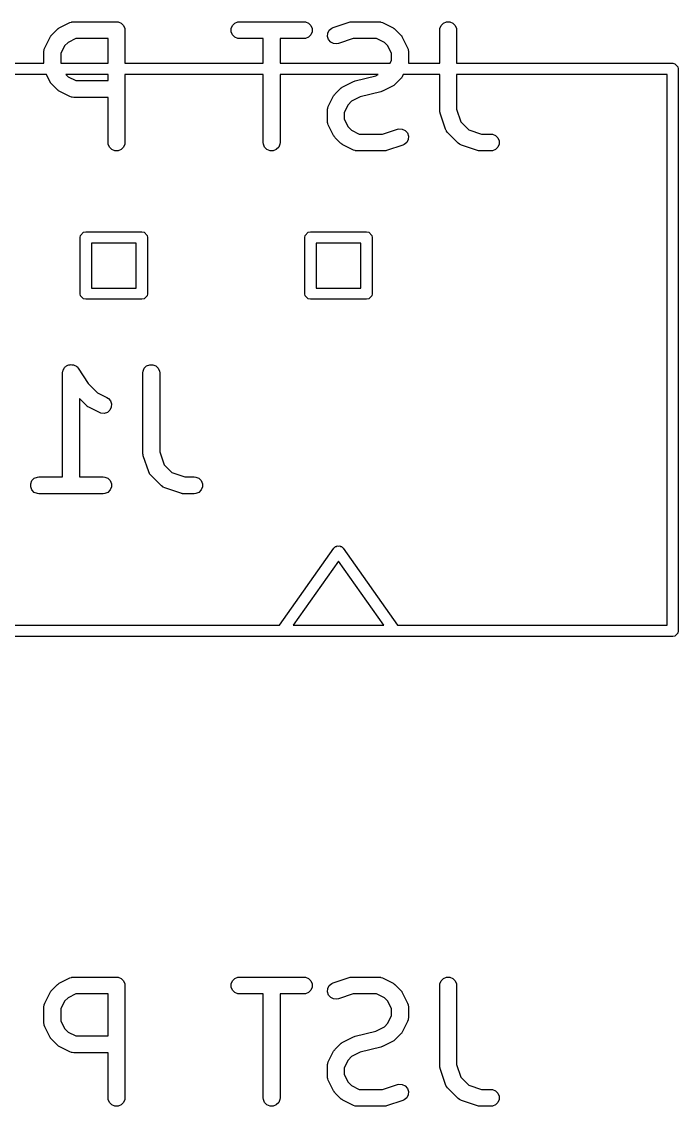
# Model space of a CAD drawing. Header units: inches. Extents: x 1.01 to 7.41, y -5.29 to -1.05.
# Drawn here: x 4.1803 to 4.4104, y -2.45 to -2.0701 of the extents above; entities that cross this region are included whole.
import ezdxf

# ---------------------------------------------------------------- set-up
doc = ezdxf.new("R2010")
doc.units = ezdxf.units.IN
doc.header["$MEASUREMENT"] = 0
doc.layers.add('BLACK', color=250, linetype='CONTINUOUS')

msp = doc.modelspace()

# ---------------------------------------------------------------- linework, layer by layer
at = {"layer": 'BLACK', "linetype": 'CONTINUOUS'}
for p, q in [((4.19347, -2.07226), (4.19722, -2.07038)), ((4.19722, -2.07038), (4.19776, -2.07018)), ((4.19776, -2.07018), (4.19786, -2.07017)), ((4.19786, -2.07017), (4.19796, -2.07013)), ((4.19796, -2.07013), (4.19854, -2.07007)), ((4.19854, -2.07007), (4.21354, -2.07007)), ((4.21354, -2.07007), (4.21411, -2.07013)), ((4.21411, -2.07013), (4.21518, -2.07057)), ((4.21518, -2.07057), (4.21599, -2.07138)), ((4.2542, -2.07138), (4.25501, -2.07057)), ((4.25501, -2.07057), (4.25608, -2.07013)), ((4.25608, -2.07013), (4.25666, -2.07007)), ((4.25666, -2.07007), (4.27915, -2.07007)), ((4.27915, -2.07007), (4.27973, -2.07013)), ((4.27973, -2.07013), (4.28079, -2.07057)), ((4.28079, -2.07057), (4.28161, -2.07138)), ((4.28947, -2.0721), (4.29509, -2.07022)), ((4.29509, -2.07022), (4.29538, -2.07016)), ((4.29538, -2.07016), (4.29545, -2.07013)), ((4.29545, -2.07013), (4.29555, -2.07012)), ((4.29555, -2.07012), (4.29566, -2.07009)), ((4.29566, -2.07009), (4.29573, -2.0701)), ((4.29573, -2.0701), (4.29603, -2.07007)), ((4.29603, -2.07007), (4.3054, -2.07007)), ((4.3054, -2.07007), (4.30598, -2.07013)), ((4.30598, -2.07013), (4.30607, -2.07017)), ((4.30607, -2.07017), (4.30618, -2.07018)), ((4.30618, -2.07018), (4.30672, -2.07038)), ((4.30672, -2.07038), (4.31047, -2.07226)), ((4.32732, -2.07138), (4.32813, -2.07057)), ((4.32813, -2.07057), (4.3292, -2.07013)), ((4.3292, -2.07013), (4.33035, -2.07013)), ((4.33035, -2.07013), (4.33141, -2.07057)), ((4.33141, -2.07057), (4.33223, -2.07138)), ((4.19083, -2.07469), (4.1927, -2.07281)), ((4.1927, -2.07281), (4.19293, -2.07263)), ((4.19293, -2.07263), (4.19298, -2.07257)), ((4.19298, -2.07257), (4.19307, -2.07251)), ((4.19307, -2.07251), (4.19315, -2.07244)), ((4.19315, -2.07244), (4.19322, -2.07241)), ((4.19322, -2.07241), (4.19347, -2.07226)), ((4.21599, -2.07138), (4.21643, -2.07245)), ((4.21643, -2.07245), (4.21649, -2.07302)), ((4.21649, -2.07302), (4.21649, -2.08465)), ((4.25376, -2.07245), (4.2542, -2.07138)), ((4.25376, -2.0736), (4.25376, -2.07245)), ((4.2542, -2.07466), (4.25376, -2.0736)), ((4.28161, -2.07138), (4.28205, -2.07245)), ((4.28205, -2.0736), (4.28161, -2.07466)), ((4.28205, -2.07245), (4.28205, -2.0736)), ((4.28747, -2.07527), (4.28755, -2.07412)), ((4.28755, -2.07412), (4.28807, -2.07309)), ((4.28807, -2.07309), (4.28894, -2.07233)), ((4.28894, -2.07233), (4.28947, -2.0721)), ((4.31047, -2.07226), (4.31072, -2.07241)), ((4.31072, -2.07241), (4.31079, -2.07244)), ((4.31079, -2.07244), (4.31087, -2.07251)), ((4.31087, -2.07251), (4.31096, -2.07257)), ((4.31096, -2.07257), (4.31101, -2.07263)), ((4.31101, -2.07263), (4.31124, -2.07281)), ((4.31124, -2.07281), (4.31311, -2.07469)), ((4.32682, -2.07302), (4.32688, -2.07245)), ((4.32682, -2.08465), (4.32682, -2.07302)), ((4.32688, -2.07245), (4.32732, -2.07138)), ((4.33223, -2.07138), (4.33267, -2.07245)), ((4.33267, -2.07245), (4.33272, -2.07302)), ((4.33272, -2.07302), (4.33272, -2.08465)), ((4.1884, -2.0792), (4.19027, -2.07545)), ((4.19027, -2.07545), (4.19043, -2.07521)), ((4.19043, -2.07521), (4.19046, -2.07513)), ((4.19046, -2.07513), (4.19052, -2.07505)), ((4.19052, -2.07505), (4.19058, -2.07496)), ((4.19058, -2.07496), (4.19064, -2.07491)), ((4.19064, -2.07491), (4.19083, -2.07469)), ((4.19654, -2.07733), (4.19534, -2.07852)), ((4.19923, -2.07598), (4.19654, -2.07733)), ((4.21058, -2.07598), (4.19923, -2.07598)), ((4.21058, -2.08465), (4.21058, -2.07598)), ((4.25501, -2.07548), (4.2542, -2.07466)), ((4.25608, -2.07592), (4.25501, -2.07548)), ((4.25666, -2.07598), (4.25608, -2.07592)), ((4.26495, -2.07598), (4.25666, -2.07598)), ((4.26495, -2.08465), (4.26495, -2.07598)), ((4.27915, -2.07598), (4.27086, -2.07598)), ((4.27086, -2.07598), (4.27086, -2.08465)), ((4.27973, -2.07592), (4.27915, -2.07598)), ((4.28079, -2.07548), (4.27973, -2.07592)), ((4.28161, -2.07466), (4.28079, -2.07548)), ((4.28784, -2.07636), (4.28747, -2.07527)), ((4.28859, -2.07723), (4.28784, -2.07636)), ((4.28962, -2.07775), (4.28859, -2.07723)), ((4.29077, -2.07783), (4.28962, -2.07775)), ((4.29133, -2.0777), (4.29077, -2.07783)), ((4.2965, -2.07598), (4.29133, -2.0777)), ((4.3047, -2.07598), (4.2965, -2.07598)), ((4.3074, -2.07733), (4.3047, -2.07598)), ((4.3086, -2.07852), (4.3074, -2.07733)), ((4.31311, -2.07469), (4.3133, -2.07491)), ((4.3133, -2.07491), (4.31336, -2.07496)), ((4.31336, -2.07496), (4.31341, -2.07505)), ((4.31341, -2.07505), (4.31348, -2.07513)), ((4.31348, -2.07513), (4.31351, -2.07521)), ((4.31351, -2.07521), (4.31366, -2.07545)), ((4.31366, -2.07545), (4.31554, -2.0792)), ((4.18809, -2.08052), (4.18814, -2.07995)), ((4.18809, -2.08465), (4.18809, -2.08052)), ((4.18814, -2.07995), (4.18818, -2.07985)), ((4.18818, -2.07985), (4.18819, -2.07974)), ((4.18819, -2.07974), (4.1884, -2.0792)), ((4.19534, -2.07852), (4.19399, -2.08122)), ((4.19399, -2.08122), (4.19399, -2.08465)), ((4.30995, -2.08122), (4.3086, -2.07852)), ((4.30995, -2.08358), (4.30995, -2.08122)), ((4.31554, -2.0792), (4.31575, -2.07974)), ((4.31575, -2.07974), (4.31575, -2.07985)), ((4.31575, -2.07985), (4.31579, -2.07995)), ((4.31579, -2.07995), (4.31585, -2.08052)), ((4.31585, -2.08052), (4.31585, -2.08427)), ((4.17712, -2.08465), (4.18809, -2.08465)), ((4.19399, -2.08465), (4.21058, -2.08465)), ((4.21649, -2.08465), (4.26495, -2.08465)), ((4.27086, -2.08465), (4.30941, -2.08465)), ((4.30941, -2.08465), (4.30995, -2.08358)), ((4.31585, -2.08427), (4.31581, -2.08465)), ((4.31581, -2.08465), (4.32682, -2.08465)), ((4.33272, -2.08465), (4.40846, -2.08465)), ((4.40846, -2.08465), (4.40922, -2.0848)), ((4.40922, -2.0848), (4.41028, -2.08586)), ((4.18895, -2.08858), (4.17712, -2.08858)), ((4.19027, -2.09122), (4.18895, -2.08858)), ((4.19577, -2.08858), (4.19654, -2.08935)), ((4.21058, -2.08858), (4.19577, -2.08858)), ((4.19654, -2.08935), (4.19923, -2.09069)), ((4.21058, -2.09069), (4.21058, -2.08858)), ((4.26495, -2.08858), (4.21649, -2.08858)), ((4.21649, -2.08858), (4.21649, -2.11239)), ((4.26495, -2.11239), (4.26495, -2.08858)), ((4.30518, -2.08858), (4.27086, -2.08858)), ((4.27086, -2.08858), (4.27086, -2.11239)), ((4.29718, -2.09078), (4.30437, -2.08899)), ((4.30437, -2.08899), (4.30518, -2.08858)), ((4.31366, -2.08934), (4.31351, -2.08959)), ((4.31404, -2.08858), (4.31366, -2.08934)), ((4.32682, -2.08858), (4.31404, -2.08858)), ((4.32682, -2.10115), (4.32682, -2.08858)), ((4.33272, -2.08858), (4.33272, -2.10067)), ((4.4065, -2.08858), (4.33272, -2.08858)), ((4.4065, -2.2815), (4.4065, -2.08858)), ((4.41028, -2.08586), (4.41043, -2.08661)), ((4.41043, -2.08661), (4.41043, -2.28346)), ((4.19043, -2.09147), (4.19027, -2.09122)), ((4.19046, -2.09154), (4.19043, -2.09147)), ((4.19052, -2.09162), (4.19046, -2.09154)), ((4.19058, -2.09171), (4.19052, -2.09162)), ((4.19064, -2.09176), (4.19058, -2.09171)), ((4.19083, -2.09199), (4.19064, -2.09176)), ((4.1927, -2.09386), (4.19083, -2.09199)), ((4.19923, -2.09069), (4.21058, -2.09069)), ((4.29206, -2.09343), (4.29229, -2.09325)), ((4.29229, -2.09325), (4.29234, -2.09319)), ((4.29234, -2.09319), (4.29243, -2.09313)), ((4.29243, -2.09313), (4.29251, -2.09307)), ((4.29251, -2.09307), (4.29258, -2.09304)), ((4.29258, -2.09304), (4.29283, -2.09288)), ((4.29283, -2.09288), (4.29658, -2.09101)), ((4.29658, -2.09101), (4.29662, -2.09099)), ((4.29662, -2.09099), (4.29664, -2.09098)), ((4.29664, -2.09098), (4.29688, -2.09089)), ((4.29688, -2.09089), (4.29712, -2.0908)), ((4.29712, -2.0908), (4.29714, -2.0908)), ((4.29714, -2.0908), (4.29718, -2.09078)), ((4.31047, -2.09254), (4.30672, -2.09441)), ((4.31072, -2.09238), (4.31047, -2.09254)), ((4.31079, -2.09235), (4.31072, -2.09238)), ((4.31087, -2.09229), (4.31079, -2.09235)), ((4.31096, -2.09223), (4.31087, -2.09229)), ((4.31101, -2.09217), (4.31096, -2.09223)), ((4.31124, -2.09199), (4.31101, -2.09217)), ((4.31311, -2.09011), (4.31124, -2.09199)), ((4.3133, -2.08988), (4.31311, -2.09011)), ((4.31336, -2.08983), (4.3133, -2.08988)), ((4.31341, -2.08974), (4.31336, -2.08983)), ((4.31348, -2.08966), (4.31341, -2.08974)), ((4.31351, -2.08959), (4.31348, -2.08966)), ((4.19293, -2.09405), (4.1927, -2.09386)), ((4.19298, -2.0941), (4.19293, -2.09405)), ((4.19307, -2.09416), (4.19298, -2.0941)), ((4.19315, -2.09423), (4.19307, -2.09416)), ((4.19322, -2.09426), (4.19315, -2.09423)), ((4.19347, -2.09441), (4.19322, -2.09426)), ((4.19722, -2.09629), (4.19347, -2.09441)), ((4.19776, -2.09649), (4.19722, -2.09629)), ((4.19786, -2.0965), (4.19776, -2.09649)), ((4.19796, -2.09654), (4.19786, -2.0965)), ((4.19854, -2.0966), (4.19796, -2.09654)), ((4.21058, -2.0966), (4.19854, -2.0966)), ((4.21058, -2.11239), (4.21058, -2.0966)), ((4.28776, -2.09983), (4.28963, -2.09608)), ((4.28963, -2.09608), (4.28979, -2.09583)), ((4.28979, -2.09583), (4.28982, -2.09576)), ((4.28982, -2.09576), (4.28989, -2.09567)), ((4.28989, -2.09567), (4.28994, -2.09559)), ((4.28994, -2.09559), (4.29, -2.09553)), ((4.29, -2.09553), (4.29019, -2.09531)), ((4.29019, -2.09531), (4.29206, -2.09343)), ((4.29893, -2.09643), (4.2959, -2.09795)), ((4.30612, -2.09464), (4.29893, -2.09643)), ((4.30616, -2.09462), (4.30612, -2.09464)), ((4.30618, -2.09462), (4.30616, -2.09462)), ((4.30642, -2.09453), (4.30618, -2.09462)), ((4.30666, -2.09444), (4.30642, -2.09453)), ((4.30668, -2.09443), (4.30666, -2.09444)), ((4.30672, -2.09441), (4.30668, -2.09443)), ((4.28745, -2.10115), (4.28751, -2.10057)), ((4.28751, -2.10057), (4.28755, -2.10047)), ((4.28755, -2.10037), (4.28776, -2.09983)), ((4.28755, -2.10047), (4.28755, -2.10037)), ((4.2947, -2.09915), (4.29335, -2.10184)), ((4.2959, -2.09795), (4.2947, -2.09915)), ((4.33272, -2.10067), (4.33423, -2.10518)), ((4.28745, -2.1049), (4.28745, -2.10115)), ((4.29335, -2.10184), (4.29335, -2.1042)), ((4.29335, -2.1042), (4.2947, -2.1069)), ((4.32685, -2.10144), (4.32682, -2.10115)), ((4.32684, -2.10152), (4.32685, -2.10144)), ((4.32686, -2.10162), (4.32684, -2.10152)), ((4.32688, -2.10172), (4.32686, -2.10162)), ((4.32691, -2.10179), (4.32688, -2.10172)), ((4.32697, -2.10208), (4.32691, -2.10179)), ((4.32884, -2.1077), (4.32697, -2.10208)), ((4.28751, -2.10547), (4.28745, -2.1049)), ((4.28755, -2.10557), (4.28751, -2.10547)), ((4.28755, -2.10568), (4.28755, -2.10557)), ((4.28776, -2.10622), (4.28755, -2.10568)), ((4.28963, -2.10997), (4.28776, -2.10622)), ((4.2947, -2.1069), (4.2959, -2.10809)), ((4.2959, -2.10809), (4.2986, -2.10944)), ((4.30679, -2.10944), (4.31196, -2.10772)), ((4.31196, -2.10772), (4.31253, -2.10759)), ((4.31253, -2.10759), (4.31368, -2.10767)), ((4.31368, -2.10767), (4.31471, -2.10819)), ((4.31471, -2.10819), (4.31546, -2.10906)), ((4.32908, -2.10823), (4.32884, -2.1077)), ((4.32915, -2.10831), (4.32908, -2.10823)), ((4.32919, -2.10841), (4.32915, -2.10831)), ((4.32956, -2.10886), (4.32919, -2.10841)), ((4.33423, -2.10518), (4.33699, -2.10794)), ((4.33699, -2.10794), (4.3415, -2.10944)), ((4.28979, -2.11021), (4.28963, -2.10997)), ((4.28982, -2.11029), (4.28979, -2.11021)), ((4.28989, -2.11037), (4.28982, -2.11029)), ((4.28994, -2.11046), (4.28989, -2.11037)), ((4.29, -2.11051), (4.28994, -2.11046)), ((4.29019, -2.11073), (4.29, -2.11051)), ((4.29206, -2.11261), (4.29019, -2.11073)), ((4.2986, -2.10944), (4.30679, -2.10944)), ((4.31523, -2.11233), (4.31436, -2.11308)), ((4.31575, -2.1113), (4.31523, -2.11233)), ((4.31546, -2.10906), (4.31583, -2.11015)), ((4.31583, -2.11015), (4.31575, -2.1113)), ((4.33331, -2.11261), (4.32956, -2.10886)), ((4.3415, -2.10944), (4.34477, -2.10944)), ((4.34477, -2.10944), (4.34535, -2.1095)), ((4.34535, -2.1095), (4.34641, -2.10994)), ((4.34641, -2.10994), (4.34722, -2.11075)), ((4.34722, -2.11075), (4.34767, -2.11182)), ((4.34767, -2.11182), (4.34767, -2.11297)), ((4.21064, -2.11297), (4.21058, -2.11239)), ((4.21108, -2.11403), (4.21064, -2.11297)), ((4.2119, -2.11485), (4.21108, -2.11403)), ((4.21296, -2.11529), (4.2119, -2.11485)), ((4.21411, -2.11529), (4.21296, -2.11529)), ((4.21518, -2.11485), (4.21411, -2.11529)), ((4.21599, -2.11403), (4.21518, -2.11485)), ((4.21643, -2.11297), (4.21599, -2.11403)), ((4.21649, -2.11239), (4.21643, -2.11297)), ((4.26501, -2.11297), (4.26495, -2.11239)), ((4.26545, -2.11403), (4.26501, -2.11297)), ((4.26626, -2.11485), (4.26545, -2.11403)), ((4.26733, -2.11529), (4.26626, -2.11485)), ((4.26848, -2.11529), (4.26733, -2.11529)), ((4.26954, -2.11485), (4.26848, -2.11529)), ((4.27036, -2.11403), (4.26954, -2.11485)), ((4.2708, -2.11297), (4.27036, -2.11403)), ((4.27086, -2.11239), (4.2708, -2.11297)), ((4.29229, -2.11279), (4.29206, -2.11261)), ((4.29234, -2.11285), (4.29229, -2.11279)), ((4.29243, -2.11291), (4.29234, -2.11285)), ((4.29251, -2.11297), (4.29243, -2.11291)), ((4.29258, -2.113), (4.29251, -2.11297)), ((4.29283, -2.11316), (4.29258, -2.113)), ((4.29658, -2.11504), (4.29283, -2.11316)), ((4.29712, -2.11524), (4.29658, -2.11504)), ((4.29723, -2.11525), (4.29712, -2.11524)), ((4.29732, -2.11529), (4.29723, -2.11525)), ((4.2979, -2.11535), (4.29732, -2.11529)), ((4.30727, -2.11535), (4.2979, -2.11535)), ((4.30757, -2.11532), (4.30727, -2.11535)), ((4.30764, -2.11532), (4.30757, -2.11532)), ((4.30775, -2.1153), (4.30764, -2.11532)), ((4.30785, -2.11529), (4.30775, -2.1153)), ((4.30792, -2.11526), (4.30785, -2.11529)), ((4.30821, -2.1152), (4.30792, -2.11526)), ((4.31383, -2.11332), (4.30821, -2.1152)), ((4.31436, -2.11308), (4.31383, -2.11332)), ((4.33376, -2.11297), (4.33331, -2.11261)), ((4.33385, -2.11302), (4.33376, -2.11297)), ((4.33393, -2.11308), (4.33385, -2.11302)), ((4.33446, -2.11332), (4.33393, -2.11308)), ((4.34009, -2.1152), (4.33446, -2.11332)), ((4.34037, -2.11526), (4.34009, -2.1152)), ((4.34044, -2.11529), (4.34037, -2.11526)), ((4.34055, -2.1153), (4.34044, -2.11529)), ((4.34065, -2.11532), (4.34055, -2.1153)), ((4.34073, -2.11532), (4.34065, -2.11532)), ((4.34102, -2.11535), (4.34073, -2.11532)), ((4.34477, -2.11535), (4.34102, -2.11535)), ((4.34535, -2.11529), (4.34477, -2.11535)), ((4.34641, -2.11485), (4.34535, -2.11529)), ((4.34722, -2.11403), (4.34641, -2.11485)), ((4.34767, -2.11297), (4.34722, -2.11403)), ((4.20079, -2.14567), (4.20094, -2.14492)), ((4.20079, -2.16535), (4.20079, -2.14567)), ((4.20094, -2.14492), (4.202, -2.14385)), ((4.202, -2.14385), (4.20276, -2.1437)), ((4.20276, -2.1437), (4.22244, -2.1437)), ((4.22244, -2.1437), (4.22319, -2.14385)), ((4.22319, -2.14385), (4.22426, -2.14492)), ((4.22426, -2.14492), (4.22441, -2.14567)), ((4.22441, -2.14567), (4.22441, -2.16535)), ((4.27953, -2.14567), (4.27968, -2.14492)), ((4.27953, -2.16535), (4.27953, -2.14567)), ((4.27968, -2.14492), (4.28074, -2.14385)), ((4.28074, -2.14385), (4.2815, -2.1437)), ((4.2815, -2.1437), (4.30118, -2.1437)), ((4.30118, -2.1437), (4.30193, -2.14385)), ((4.30193, -2.14385), (4.303, -2.14492)), ((4.303, -2.14492), (4.30315, -2.14567)), ((4.30315, -2.14567), (4.30315, -2.16535)), ((4.20472, -2.14764), (4.20472, -2.16339)), ((4.22047, -2.14764), (4.20472, -2.14764)), ((4.22047, -2.16339), (4.22047, -2.14764)), ((4.28346, -2.14764), (4.28346, -2.16339)), ((4.29921, -2.14764), (4.28346, -2.14764)), ((4.29921, -2.16339), (4.29921, -2.14764)), ((4.20094, -2.16611), (4.20079, -2.16535)), ((4.20472, -2.16339), (4.22047, -2.16339)), ((4.22441, -2.16535), (4.22426, -2.16611)), ((4.27968, -2.16611), (4.27953, -2.16535)), ((4.28346, -2.16339), (4.29921, -2.16339)), ((4.30315, -2.16535), (4.303, -2.16611)), ((4.202, -2.16717), (4.20094, -2.16611)), ((4.20276, -2.16732), (4.202, -2.16717)), ((4.22244, -2.16732), (4.20276, -2.16732)), ((4.22319, -2.16717), (4.22244, -2.16732)), ((4.22426, -2.16611), (4.22319, -2.16717)), ((4.28074, -2.16717), (4.27968, -2.16611)), ((4.2815, -2.16732), (4.28074, -2.16717)), ((4.30118, -2.16732), (4.2815, -2.16732)), ((4.30193, -2.16717), (4.30118, -2.16732)), ((4.303, -2.16611), (4.30193, -2.16717)), ((4.19482, -2.19226), (4.19487, -2.19197)), ((4.19487, -2.19197), (4.19503, -2.19173)), ((4.19503, -2.19173), (4.19515, -2.19146)), ((4.19515, -2.19146), (4.19535, -2.19126)), ((4.19535, -2.19126), (4.19551, -2.19101)), ((4.19551, -2.19101), (4.19576, -2.19085)), ((4.19576, -2.19085), (4.19596, -2.19065)), ((4.19596, -2.19065), (4.19623, -2.19054)), ((4.19623, -2.19054), (4.19647, -2.19037)), ((4.19647, -2.19037), (4.19676, -2.19032)), ((4.19676, -2.19032), (4.19702, -2.19021)), ((4.19702, -2.19021), (4.19732, -2.19021)), ((4.19732, -2.19021), (4.1976, -2.19015)), ((4.1976, -2.19015), (4.19789, -2.19021)), ((4.19789, -2.19021), (4.19818, -2.19021)), ((4.19818, -2.19021), (4.19845, -2.19032)), ((4.19845, -2.19032), (4.19873, -2.19038)), ((4.19873, -2.19038), (4.19897, -2.19054)), ((4.19897, -2.19054), (4.19924, -2.19065)), ((4.19924, -2.19065), (4.19945, -2.19085)), ((4.19945, -2.19085), (4.19969, -2.19102)), ((4.19969, -2.19102), (4.20005, -2.19146)), ((4.20005, -2.19146), (4.20006, -2.19146)), ((4.20006, -2.19146), (4.20006, -2.19146)), ((4.20006, -2.19146), (4.20006, -2.19147)), ((4.20006, -2.19147), (4.20364, -2.19685)), ((4.22283, -2.19253), (4.22327, -2.19146)), ((4.22327, -2.19146), (4.22408, -2.19065)), ((4.22408, -2.19065), (4.22515, -2.19021)), ((4.22515, -2.19021), (4.2263, -2.19021)), ((4.2263, -2.19021), (4.22736, -2.19065)), ((4.22736, -2.19065), (4.22818, -2.19146)), ((4.22818, -2.19146), (4.22862, -2.19253)), ((4.19465, -2.1931), (4.1947, -2.19253)), ((4.19465, -2.22952), (4.19465, -2.1931)), ((4.19465, -2.1931), (4.19465, -2.1931)), ((4.19465, -2.1931), (4.19465, -2.1931)), ((4.19465, -2.1931), (4.19465, -2.1931)), ((4.1947, -2.19253), (4.19482, -2.19226)), ((4.22277, -2.1931), (4.22283, -2.19253)), ((4.22277, -2.22122), (4.22277, -2.1931)), ((4.22862, -2.19253), (4.22867, -2.1931)), ((4.22867, -2.1931), (4.22867, -2.22075)), ((4.20364, -2.19685), (4.20685, -2.20005)), ((4.20301, -2.20456), (4.20055, -2.20211)), ((4.20055, -2.20211), (4.20055, -2.22952)), ((4.20685, -2.20005), (4.21017, -2.20171)), ((4.21017, -2.20171), (4.21066, -2.20202)), ((4.21066, -2.20202), (4.21141, -2.20289)), ((4.21141, -2.20289), (4.21178, -2.20398)), ((4.20324, -2.20475), (4.20301, -2.20456)), ((4.20329, -2.20481), (4.20324, -2.20475)), ((4.20338, -2.20487), (4.20329, -2.20481)), ((4.20346, -2.20493), (4.20338, -2.20487)), ((4.20353, -2.20496), (4.20346, -2.20493)), ((4.20378, -2.20512), (4.20353, -2.20496)), ((4.20753, -2.20699), (4.20378, -2.20512)), ((4.20807, -2.2072), (4.20753, -2.20699)), ((4.20922, -2.20728), (4.20807, -2.2072)), ((4.21031, -2.20692), (4.20922, -2.20728)), ((4.21118, -2.20616), (4.21031, -2.20692)), ((4.2117, -2.20513), (4.21118, -2.20616)), ((4.21178, -2.20398), (4.2117, -2.20513)), ((4.2228, -2.22152), (4.22277, -2.22122)), ((4.22279, -2.22159), (4.2228, -2.22152)), ((4.22282, -2.2217), (4.22279, -2.22159)), ((4.22283, -2.2218), (4.22282, -2.2217)), ((4.22286, -2.22187), (4.22283, -2.2218)), ((4.22292, -2.22216), (4.22286, -2.22187)), ((4.2248, -2.22778), (4.22292, -2.22216)), ((4.22867, -2.22075), (4.23018, -2.22525)), ((4.23018, -2.22525), (4.23294, -2.22802)), ((4.1839, -2.23083), (4.18471, -2.23002)), ((4.18471, -2.23002), (4.18578, -2.22958)), ((4.18578, -2.22958), (4.18635, -2.22952)), ((4.18635, -2.22952), (4.19465, -2.22952)), ((4.20055, -2.22952), (4.20885, -2.22952)), ((4.20885, -2.22952), (4.20942, -2.22958)), ((4.20942, -2.22958), (4.21049, -2.23002)), ((4.21049, -2.23002), (4.2113, -2.23083)), ((4.22503, -2.22831), (4.2248, -2.22778)), ((4.2251, -2.22839), (4.22503, -2.22831)), ((4.22514, -2.22849), (4.2251, -2.22839)), ((4.22551, -2.22894), (4.22514, -2.22849)), ((4.22926, -2.23269), (4.22551, -2.22894)), ((4.23294, -2.22802), (4.23745, -2.22952)), ((4.23745, -2.22952), (4.24072, -2.22952)), ((4.24072, -2.22952), (4.2413, -2.22958)), ((4.2413, -2.22958), (4.24236, -2.23002)), ((4.24236, -2.23002), (4.24317, -2.23083)), ((4.18346, -2.2319), (4.1839, -2.23083)), ((4.18346, -2.23305), (4.18346, -2.2319)), ((4.1839, -2.23411), (4.18346, -2.23305)), ((4.2113, -2.23083), (4.21174, -2.2319)), ((4.21174, -2.23305), (4.2113, -2.23411)), ((4.21174, -2.2319), (4.21174, -2.23305)), ((4.22971, -2.23305), (4.22926, -2.23269)), ((4.2298, -2.23309), (4.22971, -2.23305)), ((4.22988, -2.23316), (4.2298, -2.23309)), ((4.23041, -2.2334), (4.22988, -2.23316)), ((4.23604, -2.23527), (4.23041, -2.2334)), ((4.24317, -2.23083), (4.24362, -2.2319)), ((4.24362, -2.23305), (4.24317, -2.23411)), ((4.24362, -2.2319), (4.24362, -2.23305)), ((4.18471, -2.23493), (4.1839, -2.23411)), ((4.18578, -2.23537), (4.18471, -2.23493)), ((4.18635, -2.23543), (4.18578, -2.23537)), ((4.20885, -2.23543), (4.18635, -2.23543)), ((4.20942, -2.23537), (4.20885, -2.23543)), ((4.21049, -2.23493), (4.20942, -2.23537)), ((4.2113, -2.23411), (4.21049, -2.23493)), ((4.23632, -2.23534), (4.23604, -2.23527)), ((4.23639, -2.23537), (4.23632, -2.23534)), ((4.2365, -2.23538), (4.23639, -2.23537)), ((4.2366, -2.2354), (4.2365, -2.23538)), ((4.23668, -2.2354), (4.2366, -2.2354)), ((4.23697, -2.23543), (4.23668, -2.2354)), ((4.24072, -2.23543), (4.23697, -2.23543)), ((4.2413, -2.23537), (4.24072, -2.23543)), ((4.24236, -2.23493), (4.2413, -2.23537)), ((4.24317, -2.23411), (4.24236, -2.23493)), ((4.27063, -2.2815), (4.28973, -2.25449)), ((4.28973, -2.25449), (4.29029, -2.25396)), ((4.29029, -2.25396), (4.29062, -2.2539)), ((4.29062, -2.2539), (4.2909, -2.25371)), ((4.2909, -2.25371), (4.29134, -2.25378)), ((4.29134, -2.25378), (4.29177, -2.25371)), ((4.29177, -2.25371), (4.29205, -2.2539)), ((4.29205, -2.2539), (4.29239, -2.25396)), ((4.29239, -2.25396), (4.29295, -2.25449)), ((4.29295, -2.25449), (4.31204, -2.2815)), ((4.29134, -2.25904), (4.27546, -2.2815)), ((4.30722, -2.2815), (4.29134, -2.25904)), ((4.0187, -2.2815), (4.27063, -2.2815)), ((4.27546, -2.2815), (4.30722, -2.2815)), ((4.31204, -2.2815), (4.4065, -2.2815)), ((4.40846, -2.28543), (4.01673, -2.28543)), ((4.40922, -2.28528), (4.40846, -2.28543)), ((4.41028, -2.28422), (4.40922, -2.28528)), ((4.41043, -2.28346), (4.41028, -2.28422)), ((4.19722, -2.40503), (4.19776, -2.40482)), ((4.19776, -2.40482), (4.19786, -2.40481)), ((4.19786, -2.40481), (4.19796, -2.40477)), ((4.19796, -2.40477), (4.19854, -2.40472)), ((4.19854, -2.40472), (4.21354, -2.40472)), ((4.21354, -2.40472), (4.21411, -2.40477)), ((4.21411, -2.40477), (4.21518, -2.40521)), ((4.25501, -2.40521), (4.25608, -2.40477)), ((4.25608, -2.40477), (4.25666, -2.40472)), ((4.25666, -2.40472), (4.27915, -2.40472)), ((4.27915, -2.40472), (4.27973, -2.40477)), ((4.27973, -2.40477), (4.28079, -2.40521)), ((4.28947, -2.40674), (4.29509, -2.40487)), ((4.29509, -2.40487), (4.29538, -2.4048)), ((4.29538, -2.4048), (4.29545, -2.40477)), ((4.29545, -2.40477), (4.29555, -2.40476)), ((4.29555, -2.40476), (4.29566, -2.40474)), ((4.29566, -2.40474), (4.29573, -2.40475)), ((4.29573, -2.40475), (4.29603, -2.40472)), ((4.29603, -2.40472), (4.3054, -2.40472)), ((4.3054, -2.40472), (4.30598, -2.40477)), ((4.30598, -2.40477), (4.30607, -2.40481)), ((4.30607, -2.40481), (4.30618, -2.40482)), ((4.30618, -2.40482), (4.30672, -2.40503)), ((4.32813, -2.40521), (4.3292, -2.40477)), ((4.3292, -2.40477), (4.33035, -2.40477)), ((4.33035, -2.40477), (4.33141, -2.40521)), ((4.19083, -2.40933), (4.1927, -2.40746)), ((4.1927, -2.40746), (4.19293, -2.40727)), ((4.19293, -2.40727), (4.19298, -2.40721)), ((4.19298, -2.40721), (4.19307, -2.40716)), ((4.19307, -2.40716), (4.19315, -2.40709)), ((4.19315, -2.40709), (4.19322, -2.40706)), ((4.19322, -2.40706), (4.19347, -2.4069)), ((4.19347, -2.4069), (4.19722, -2.40503)), ((4.21518, -2.40521), (4.21599, -2.40603)), ((4.21599, -2.40603), (4.21643, -2.40709)), ((4.21643, -2.40709), (4.21649, -2.40767)), ((4.21649, -2.40767), (4.21649, -2.44704)), ((4.25376, -2.40709), (4.2542, -2.40603)), ((4.25376, -2.40825), (4.25376, -2.40709)), ((4.2542, -2.40931), (4.25376, -2.40825)), ((4.2542, -2.40603), (4.25501, -2.40521)), ((4.28079, -2.40521), (4.28161, -2.40603)), ((4.28161, -2.40603), (4.28205, -2.40709)), ((4.28205, -2.40825), (4.28161, -2.40931)), ((4.28205, -2.40709), (4.28205, -2.40825)), ((4.28755, -2.40876), (4.28807, -2.40773)), ((4.28807, -2.40773), (4.28894, -2.40698)), ((4.28894, -2.40698), (4.28947, -2.40674)), ((4.30672, -2.40503), (4.31047, -2.4069)), ((4.31047, -2.4069), (4.31072, -2.40706)), ((4.31072, -2.40706), (4.31079, -2.40709)), ((4.31079, -2.40709), (4.31087, -2.40716)), ((4.31087, -2.40716), (4.31096, -2.40721)), ((4.31096, -2.40721), (4.31101, -2.40727)), ((4.31101, -2.40727), (4.31124, -2.40746)), ((4.31124, -2.40746), (4.31311, -2.40933)), ((4.32682, -2.40767), (4.32688, -2.40709)), ((4.32682, -2.43579), (4.32682, -2.40767)), ((4.32688, -2.40709), (4.32732, -2.40603)), ((4.32732, -2.40603), (4.32813, -2.40521)), ((4.33141, -2.40521), (4.33223, -2.40603)), ((4.33223, -2.40603), (4.33267, -2.40709)), ((4.33267, -2.40709), (4.33272, -2.40767)), ((4.33272, -2.40767), (4.33272, -2.43531)), ((4.1884, -2.41385), (4.19027, -2.4101)), ((4.19027, -2.4101), (4.19043, -2.40985)), ((4.19043, -2.40985), (4.19046, -2.40978)), ((4.19046, -2.40978), (4.19052, -2.4097)), ((4.19052, -2.4097), (4.19058, -2.40961)), ((4.19058, -2.40961), (4.19064, -2.40956)), ((4.19064, -2.40956), (4.19083, -2.40933)), ((4.19654, -2.41197), (4.19534, -2.41317)), ((4.19923, -2.41062), (4.19654, -2.41197)), ((4.21058, -2.41062), (4.19923, -2.41062)), ((4.21058, -2.42534), (4.21058, -2.41062)), ((4.25501, -2.41013), (4.2542, -2.40931)), ((4.25608, -2.41057), (4.25501, -2.41013)), ((4.25666, -2.41062), (4.25608, -2.41057)), ((4.26495, -2.41062), (4.25666, -2.41062)), ((4.26495, -2.44704), (4.26495, -2.41062)), ((4.27915, -2.41062), (4.27086, -2.41062)), ((4.27086, -2.41062), (4.27086, -2.44704)), ((4.27973, -2.41057), (4.27915, -2.41062)), ((4.28079, -2.41013), (4.27973, -2.41057)), ((4.28161, -2.40931), (4.28079, -2.41013)), ((4.28747, -2.40991), (4.28755, -2.40876)), ((4.28784, -2.41101), (4.28747, -2.40991)), ((4.28859, -2.41188), (4.28784, -2.41101)), ((4.28962, -2.41239), (4.28859, -2.41188)), ((4.29077, -2.41247), (4.28962, -2.41239)), ((4.29133, -2.41235), (4.29077, -2.41247)), ((4.2965, -2.41062), (4.29133, -2.41235)), ((4.3047, -2.41062), (4.2965, -2.41062)), ((4.3074, -2.41197), (4.3047, -2.41062)), ((4.3086, -2.41317), (4.3074, -2.41197)), ((4.31311, -2.40933), (4.3133, -2.40956)), ((4.3133, -2.40956), (4.31336, -2.40961)), ((4.31336, -2.40961), (4.31341, -2.4097)), ((4.31341, -2.4097), (4.31348, -2.40978)), ((4.31348, -2.40978), (4.31351, -2.40985)), ((4.31351, -2.40985), (4.31366, -2.4101)), ((4.31366, -2.4101), (4.31554, -2.41385)), ((4.18809, -2.41517), (4.18814, -2.41459)), ((4.18809, -2.42079), (4.18809, -2.41517)), ((4.18814, -2.41459), (4.18818, -2.4145)), ((4.18818, -2.4145), (4.18819, -2.41439)), ((4.18819, -2.41439), (4.1884, -2.41385)), ((4.19534, -2.41317), (4.19399, -2.41587)), ((4.19399, -2.41587), (4.19399, -2.4201)), ((4.30995, -2.41587), (4.3086, -2.41317)), ((4.30995, -2.41822), (4.30995, -2.41587)), ((4.31554, -2.41385), (4.31575, -2.41439)), ((4.31575, -2.41439), (4.31575, -2.4145)), ((4.31575, -2.4145), (4.31579, -2.41459)), ((4.31579, -2.41459), (4.31585, -2.41517)), ((4.31585, -2.41517), (4.31585, -2.41892)), ((4.19399, -2.4201), (4.19534, -2.42279)), ((4.3086, -2.42092), (4.30995, -2.41822)), ((4.31575, -2.4197), (4.31554, -2.42024)), ((4.31579, -2.41949), (4.31575, -2.41959)), ((4.31575, -2.41959), (4.31575, -2.4197)), ((4.31585, -2.41892), (4.31579, -2.41949)), ((4.18814, -2.42137), (4.18809, -2.42079)), ((4.18818, -2.42147), (4.18814, -2.42137)), ((4.18819, -2.42157), (4.18818, -2.42147)), ((4.1884, -2.42211), (4.18819, -2.42157)), ((4.19027, -2.42586), (4.1884, -2.42211)), ((4.19534, -2.42279), (4.19654, -2.42399)), ((4.29718, -2.42543), (4.30437, -2.42363)), ((4.30437, -2.42363), (4.3074, -2.42212)), ((4.3074, -2.42212), (4.3086, -2.42092)), ((4.31554, -2.42024), (4.31366, -2.42399)), ((4.19043, -2.42611), (4.19027, -2.42586)), ((4.19046, -2.42618), (4.19043, -2.42611)), ((4.19052, -2.42626), (4.19046, -2.42618)), ((4.19058, -2.42635), (4.19052, -2.42626)), ((4.19064, -2.4264), (4.19058, -2.42635)), ((4.19083, -2.42663), (4.19064, -2.4264)), ((4.1927, -2.42851), (4.19083, -2.42663)), ((4.19654, -2.42399), (4.19923, -2.42534)), ((4.19923, -2.42534), (4.21058, -2.42534)), ((4.29251, -2.42771), (4.29258, -2.42768)), ((4.29258, -2.42768), (4.29283, -2.42753)), ((4.29283, -2.42753), (4.29658, -2.42565)), ((4.29658, -2.42565), (4.29662, -2.42564)), ((4.29662, -2.42564), (4.29664, -2.42562)), ((4.29664, -2.42562), (4.29688, -2.42554)), ((4.29688, -2.42554), (4.29712, -2.42544)), ((4.29712, -2.42544), (4.29714, -2.42544)), ((4.29714, -2.42544), (4.29718, -2.42543)), ((4.31047, -2.42718), (4.30672, -2.42906)), ((4.31072, -2.42703), (4.31047, -2.42718)), ((4.31079, -2.427), (4.31072, -2.42703)), ((4.31087, -2.42693), (4.31079, -2.427)), ((4.31096, -2.42688), (4.31087, -2.42693)), ((4.31101, -2.42682), (4.31096, -2.42688)), ((4.31124, -2.42663), (4.31101, -2.42682)), ((4.31311, -2.42476), (4.31124, -2.42663)), ((4.3133, -2.42453), (4.31311, -2.42476)), ((4.31336, -2.42448), (4.3133, -2.42453)), ((4.31341, -2.42439), (4.31336, -2.42448)), ((4.31348, -2.42431), (4.31341, -2.42439)), ((4.31351, -2.42424), (4.31348, -2.42431)), ((4.31366, -2.42399), (4.31351, -2.42424)), ((4.19293, -2.42869), (4.1927, -2.42851)), ((4.19298, -2.42875), (4.19293, -2.42869)), ((4.19307, -2.42881), (4.19298, -2.42875)), ((4.19315, -2.42887), (4.19307, -2.42881)), ((4.19322, -2.4289), (4.19315, -2.42887)), ((4.19347, -2.42906), (4.19322, -2.4289)), ((4.19722, -2.43093), (4.19347, -2.42906)), ((4.19776, -2.43114), (4.19722, -2.43093)), ((4.19786, -2.43115), (4.19776, -2.43114)), ((4.19796, -2.43119), (4.19786, -2.43115)), ((4.19854, -2.43125), (4.19796, -2.43119)), ((4.21058, -2.43125), (4.19854, -2.43125)), ((4.21058, -2.44704), (4.21058, -2.43125)), ((4.28776, -2.43447), (4.28963, -2.43072)), ((4.28963, -2.43072), (4.28979, -2.43047)), ((4.28979, -2.43047), (4.28982, -2.4304)), ((4.28982, -2.4304), (4.28989, -2.43032)), ((4.28989, -2.43032), (4.28994, -2.43023)), ((4.28994, -2.43023), (4.29, -2.43018)), ((4.29, -2.43018), (4.29019, -2.42995)), ((4.29019, -2.42995), (4.29206, -2.42808)), ((4.29206, -2.42808), (4.29229, -2.42789)), ((4.29229, -2.42789), (4.29234, -2.42783)), ((4.29234, -2.42783), (4.29243, -2.42778)), ((4.29243, -2.42778), (4.29251, -2.42771)), ((4.29893, -2.43108), (4.2959, -2.43259)), ((4.30612, -2.42928), (4.29893, -2.43108)), ((4.30616, -2.42927), (4.30612, -2.42928)), ((4.30618, -2.42927), (4.30616, -2.42927)), ((4.30642, -2.42917), (4.30618, -2.42927)), ((4.30666, -2.42909), (4.30642, -2.42917)), ((4.30668, -2.42907), (4.30666, -2.42909)), ((4.30672, -2.42906), (4.30668, -2.42907)), ((4.28745, -2.43579), (4.28751, -2.43522)), ((4.28751, -2.43522), (4.28755, -2.43512)), ((4.28755, -2.43501), (4.28776, -2.43447)), ((4.28755, -2.43512), (4.28755, -2.43501)), ((4.2947, -2.43379), (4.29335, -2.43649)), ((4.2959, -2.43259), (4.2947, -2.43379)), ((4.28745, -2.43954), (4.28745, -2.43579)), ((4.29335, -2.43649), (4.29335, -2.43884)), ((4.29335, -2.43884), (4.2947, -2.44154)), ((4.32685, -2.43608), (4.32682, -2.43579)), ((4.32684, -2.43616), (4.32685, -2.43608)), ((4.32686, -2.43626), (4.32684, -2.43616)), ((4.32688, -2.43637), (4.32686, -2.43626)), ((4.32691, -2.43644), (4.32688, -2.43637)), ((4.32697, -2.43673), (4.32691, -2.43644)), ((4.32884, -2.44235), (4.32697, -2.43673)), ((4.33272, -2.43531), (4.33423, -2.43982)), ((4.28751, -2.44012), (4.28745, -2.43954)), ((4.28755, -2.44022), (4.28751, -2.44012)), ((4.28755, -2.44032), (4.28755, -2.44022)), ((4.28776, -2.44086), (4.28755, -2.44032)), ((4.28963, -2.44461), (4.28776, -2.44086)), ((4.2947, -2.44154), (4.2959, -2.44274)), ((4.2959, -2.44274), (4.2986, -2.44409)), ((4.30679, -2.44409), (4.31196, -2.44236)), ((4.31196, -2.44236), (4.31253, -2.44224)), ((4.31253, -2.44224), (4.31368, -2.44232)), ((4.31368, -2.44232), (4.31471, -2.44283)), ((4.31471, -2.44283), (4.31546, -2.4437)), ((4.32908, -2.44288), (4.32884, -2.44235)), ((4.32915, -2.44296), (4.32908, -2.44288)), ((4.33423, -2.43982), (4.33699, -2.44258)), ((4.33699, -2.44258), (4.3415, -2.44409)), ((4.28979, -2.44486), (4.28963, -2.44461)), ((4.28982, -2.44493), (4.28979, -2.44486)), ((4.28989, -2.44501), (4.28982, -2.44493)), ((4.28994, -2.4451), (4.28989, -2.44501)), ((4.29, -2.44515), (4.28994, -2.4451)), ((4.29019, -2.44538), (4.29, -2.44515)), ((4.29206, -2.44725), (4.29019, -2.44538)), ((4.2986, -2.44409), (4.30679, -2.44409)), ((4.31575, -2.44595), (4.31523, -2.44698)), ((4.31546, -2.4437), (4.31583, -2.4448)), ((4.31583, -2.4448), (4.31575, -2.44595)), ((4.32919, -2.44306), (4.32915, -2.44296)), ((4.32956, -2.4435), (4.32919, -2.44306)), ((4.33331, -2.44725), (4.32956, -2.4435)), ((4.3415, -2.44409), (4.34477, -2.44409)), ((4.34477, -2.44409), (4.34535, -2.44414)), ((4.34535, -2.44414), (4.34641, -2.44459)), ((4.34641, -2.44459), (4.34722, -2.4454)), ((4.34722, -2.4454), (4.34767, -2.44646)), ((4.34767, -2.44646), (4.34767, -2.44762)), ((4.21064, -2.44762), (4.21058, -2.44704)), ((4.21108, -2.44868), (4.21064, -2.44762)), ((4.2119, -2.4495), (4.21108, -2.44868)), ((4.21296, -2.44994), (4.2119, -2.4495)), ((4.21411, -2.44994), (4.21296, -2.44994)), ((4.21518, -2.4495), (4.21411, -2.44994)), ((4.21599, -2.44868), (4.21518, -2.4495)), ((4.21643, -2.44762), (4.21599, -2.44868)), ((4.21649, -2.44704), (4.21643, -2.44762)), ((4.26501, -2.44762), (4.26495, -2.44704)), ((4.26545, -2.44868), (4.26501, -2.44762)), ((4.26626, -2.4495), (4.26545, -2.44868)), ((4.26733, -2.44994), (4.26626, -2.4495)), ((4.26848, -2.44994), (4.26733, -2.44994)), ((4.26954, -2.4495), (4.26848, -2.44994)), ((4.27036, -2.44868), (4.26954, -2.4495)), ((4.2708, -2.44762), (4.27036, -2.44868)), ((4.27086, -2.44704), (4.2708, -2.44762)), ((4.29229, -2.44744), (4.29206, -2.44725)), ((4.29234, -2.4475), (4.29229, -2.44744)), ((4.29243, -2.44755), (4.29234, -2.4475)), ((4.29251, -2.44762), (4.29243, -2.44755)), ((4.29258, -2.44765), (4.29251, -2.44762)), ((4.29283, -2.44781), (4.29258, -2.44765)), ((4.29658, -2.44968), (4.29283, -2.44781)), ((4.29712, -2.44989), (4.29658, -2.44968)), ((4.29723, -2.4499), (4.29712, -2.44989)), ((4.29732, -2.44994), (4.29723, -2.4499)), ((4.2979, -2.44999), (4.29732, -2.44994)), ((4.30727, -2.44999), (4.2979, -2.44999)), ((4.30757, -2.44996), (4.30727, -2.44999)), ((4.30764, -2.44997), (4.30757, -2.44996)), ((4.30775, -2.44995), (4.30764, -2.44997)), ((4.30785, -2.44994), (4.30775, -2.44995)), ((4.30792, -2.44991), (4.30785, -2.44994)), ((4.30821, -2.44984), (4.30792, -2.44991)), ((4.31383, -2.44797), (4.30821, -2.44984)), ((4.31436, -2.44773), (4.31383, -2.44797)), ((4.31523, -2.44698), (4.31436, -2.44773)), ((4.33376, -2.44762), (4.33331, -2.44725)), ((4.33385, -2.44766), (4.33376, -2.44762)), ((4.33393, -2.44773), (4.33385, -2.44766)), ((4.33446, -2.44797), (4.33393, -2.44773)), ((4.34009, -2.44984), (4.33446, -2.44797)), ((4.34037, -2.44991), (4.34009, -2.44984)), ((4.34044, -2.44994), (4.34037, -2.44991)), ((4.34055, -2.44995), (4.34044, -2.44994)), ((4.34065, -2.44997), (4.34055, -2.44995)), ((4.34073, -2.44996), (4.34065, -2.44997)), ((4.34102, -2.44999), (4.34073, -2.44996)), ((4.34477, -2.44999), (4.34102, -2.44999)), ((4.34535, -2.44994), (4.34477, -2.44999)), ((4.34641, -2.4495), (4.34535, -2.44994)), ((4.34722, -2.44868), (4.34641, -2.4495)), ((4.34767, -2.44762), (4.34722, -2.44868))]:
    msp.add_line(p, q, dxfattribs=at)

doc.saveas('drawing.dxf')
